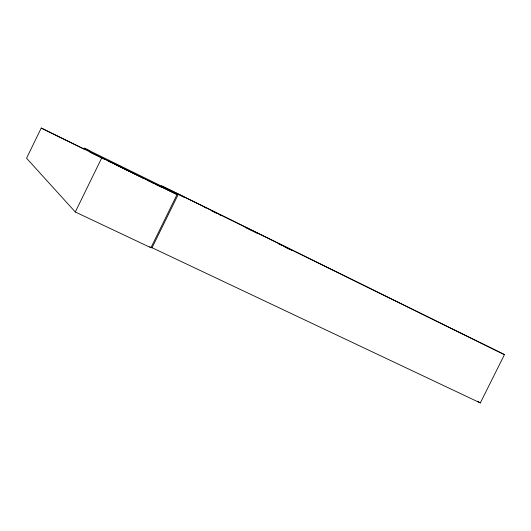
<?xml version="1.0" encoding="UTF-8"?>
<svg xmlns="http://www.w3.org/2000/svg" width="531" height="531" viewBox="0 0 531 531"><rect width="100%" height="100%" fill="white"/><g stroke="black" fill="none" stroke-linecap="round" stroke-linejoin="round"><path stroke-width="0.8" d="M106.943 160.316L177.042 194.565L41.245 128.064L26.55 158.218L75.296 211.982L150.937 247.738L177.533 193.563L504.45 354.622L480.316 402.936L151.156 247.293M75.296 211.982L101.906 157.574M161.278 186.859L161.729 185.936L177.533 193.563M177.951 195.003L151.985 247.884L151.454 247.439M283.826 246.424L289.727 249.304M105.457 159.592L90.569 152.317L105.45 159.645M504.45 354.622L161.729 185.936M167.053 188.857L84.157 148.109L89.759 150.791L89.308 151.7L89.825 151.952M168.539 189.594L172.256 191.425M175.973 193.251L184.151 197.28M204.216 207.163L205.703 207.893M211.65 210.827L216.29 213.183M219.084 214.484L220.571 215.214M245.096 227.295L251.92 230.726M252.53 230.958L257.734 233.521M278.543 243.769L282.26 245.601M285.977 247.433L291.924 250.36M41.245 128.064L83.991 149.105M109.174 161.477L110.66 162.207M114.384 164.039L138.936 176.126M140.43 176.863L144.147 178.688M147.87 180.52L153.824 183.454M155.311 184.184L161.265 187.118M477.508 401.23L480.316 402.936M149.682 246.676L150.937 247.738"/></g></svg>
